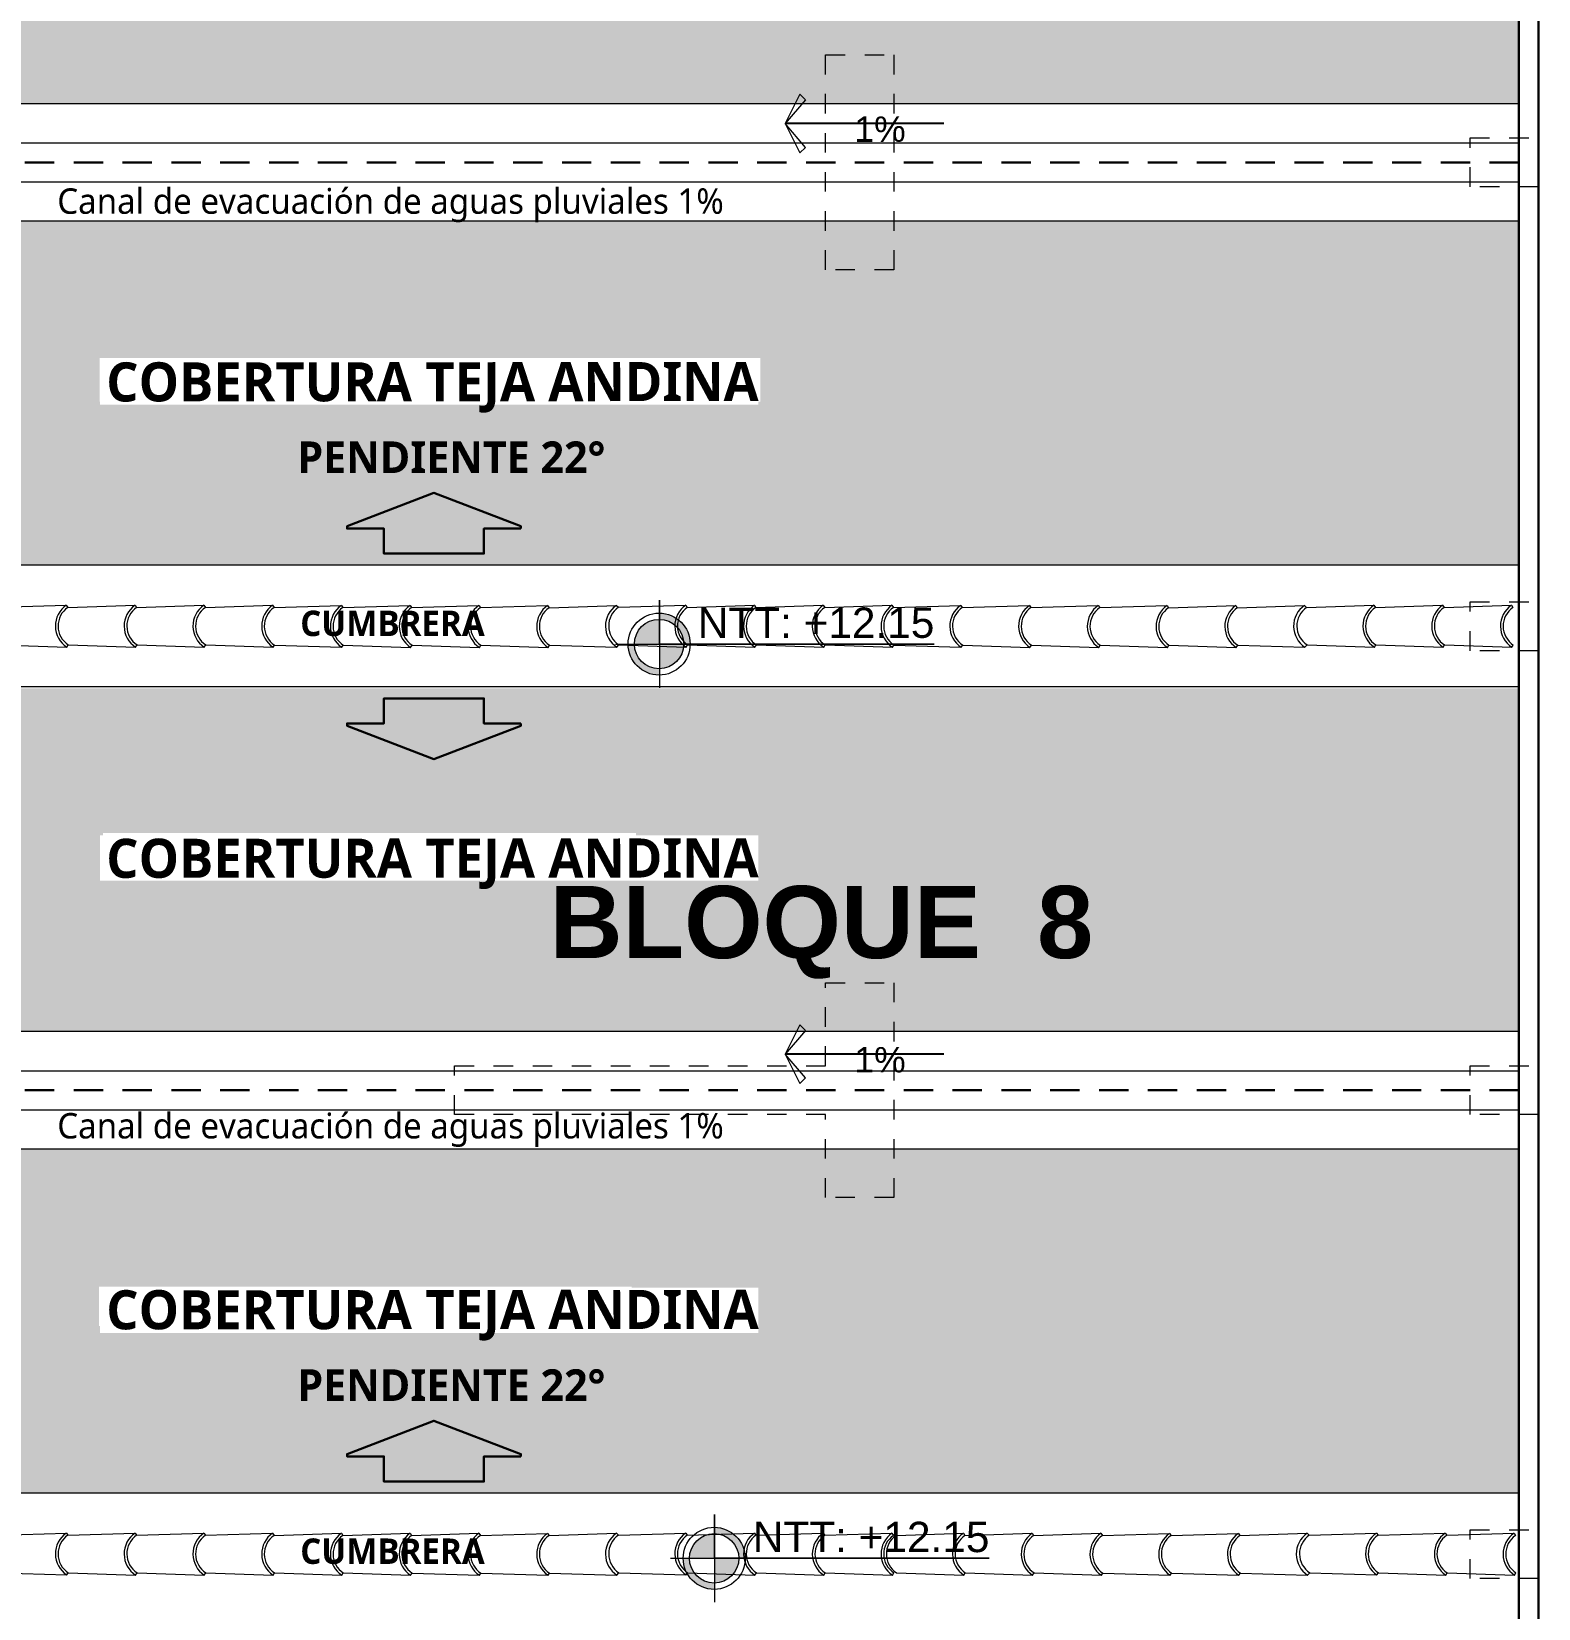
# Model space of a CAD drawing. Header units: metres. Extents: x 27 to 147, y -173 to 8.
# Drawn here: x 44.27 to 51.99, y -27.78 to -19.7 of the extents above; entities that cross this region are included whole.
import ezdxf
from ezdxf.enums import TextEntityAlignment as Align

# ---------------------------------------------------------------- set-up
doc = ezdxf.new("R2010")
doc.units = ezdxf.units.M
doc.linetypes.add('DASHED2', pattern=[0.375, 0.25, -0.125])
doc.linetypes.add('HIDDEN2', pattern=[0.1875, 0.125, -0.0625])
for name, color, linetype, lineweight in [('2D Drafting - General_Pen_No__46', 7, 'Continuous', 25), ('canal de evacuacion', 1, 'Continuous', 20), ('Cotas varias El', 253, 'Continuous', 13), ('Equipamiento SR', 23, 'Continuous', 0), ('grafo 2', 31, 'Continuous', 20), ('GRAFO 4', 7, 'Continuous', 30), ('GRAFO01', 7, 'Continuous', 0), ('linea0016', 144, 'HIDDEN2', 9), ('Lineas Referencia', 73, 'Continuous', 13), ('teja andina', 252, 'Continuous', 0), ('TEJAS ANDINA', 253, 'Continuous', 0), ('TEXTO 100', 7, 'Continuous', 20), ('TEXTOS-SUBTITULO', 7, 'Continuous', 30)]:
    doc.layers.add(name, color=color, linetype=linetype, lineweight=lineweight)
doc.layers.add('Interior - Furniture _Pen_No__3', color=7, linetype='Continuous', lineweight=18, true_color=0xff6600)
doc.layers.add('Mobiliario', color=7, linetype='Continuous', lineweight=0, true_color=0x7f7f7f)
doc.styles.add('GENERATED_STYLE_2', font='arial.ttf')
doc.styles.add('JOS', font='arial.ttf', dxfattribs={"height": 1})
doc.styles.add('TURBO_BASS', font='swisseb.ttf')
pattern_1 = [(274.9697, (55.34402967629248, 56.63649890805222), (-0.1999982614014102, 2.400000210303527), [0.1846944, -4.4326642]), (180, (55.3600296762925, 56.45249890805222), (-0.2000000000000001, -0.2), [0.016, -0.184]), (0, (55.16002967629251, 56.43649890805223), (0.2, 0.2), [0.05600000000000001, -0.144]), (90, (55.21602967629249, 56.43649890805223), (-0.2, 0.2), [0.02, -0.18]), (270, (55.34402967629248, 56.45649890805221), (0.2, -0.2000000000000001), [0.02, -0.18]), (0, (55.34402967629248, 56.43649890805223), (0.2, 0.2), [0.016, -0.184]), (0, (55.16002967629251, 56.45249890805222), (0.2, 0.2), [0.04000000000000001, -0.16]), (85.0303, (55.20002967629247, 56.45249890805222), (0.1999982614014119, 2.400000210303527), [0.1846943999999995, -4.432664199999984]), (52.69609999999999, (55.20002967629247, 56.46249890805221), (-2.599997177976598, -3.400002148337723), [0.0528016, -5.22735]), (18.4349, (55.23202967629251, 56.50449890805221), (0.4000000869185922, 0.1999996806445416), [0.05059639999999988, -0.5818589999999979]), (341.5651, (55.28002967629246, 56.52049890805223), (-0.4000000869185922, 0.1999996806445418), [0.05059640000000001, -0.581859]), (307.3039, (55.32802967629246, 56.50449890805221), (2.599997177976598, -3.400002148337723), [0.0528016, -5.22735]), (20.2249, (55.2420296762925, 56.4904989080522), (-2.199999452866844, -0.8000016671195548), [0.04049699999999987, -4.009194399999983]), (339.7751, (55.28002967629246, 56.50449890805221), (2.199999452866844, -0.8000016671195551), [0.04049700000000001, -4.0091944]), (307.4054, (55.31802967629247, 56.4904989080522), (2.00000199052301, -2.59999849299601), [0.0428018, -4.237385]), (52.5946, (55.21602967629249, 56.45649890805221), (-2.00000199052301, -2.599998492996009), [0.0428018, -4.237385])]

# ---------------------------------------------------------------- blocks, each defined once
blk = doc.blocks.new('A$C295C7585')
at = {"layer": 'Mobiliario', "lineweight": 15}
for p, q in [((1.374978025502969, 3.076203088460716), (1.513853283491699, 3.40416242087349)), ((1.513853283491699, 3.40416242087349), (1.527648820229842, 3.406546360073889)), ((1.556330874160267, 2.995064099900674), (1.716417933508637, 3.313533070731637)), ((1.716417933508637, 3.313533070731637), (1.70900166888714, 3.325407371513847)), ((1.222307230775641, 2.745859816847769), (1.36118248876528, 3.073819149260316)), ((1.36118248876528, 3.073819149260316), (1.374978025502969, 3.076203088460716)), ((1.403660079433394, 2.6647208282875), (1.563747138781764, 2.983189799118463)), ((1.563747138781764, 2.983189799118463), (1.556330874160267, 2.995064099900674)), ((1.069636436049223, 2.415516545234141), (1.208511694038407, 2.743475877646915)), ((1.208511694038407, 2.743475877646915), (1.222307230776096, 2.745859816847542)), ((1.250989284706975, 2.334377556673871), (1.411076344054891, 2.652846527505289)), ((1.411076344054891, 2.652846527505289), (1.403660079433394, 2.6647208282875)), ((0.9169656413223493, 2.085173273620967), (1.055840899311079, 2.413132606033741)), ((1.055840899311079, 2.413132606033741), (1.069636436048768, 2.415516545234595)), ((1.098318489980102, 2.004034285060698), (1.258405549328472, 2.322503255891888)), ((1.258405549328472, 2.322503255891888), (1.25098928470652, 2.334377556674326)), ((0.7650785429282223, 1.751017721853714), (0.9031190902182971, 2.079350511766734)), ((0.9031190902182971, 2.079350511766734), (0.9169656413223493, 2.085173273620967)), ((1.10492039455994, 1.989062689736784), (1.098439325062163, 2.004274668164622)), ((0.94643139158552, 1.66987873329299), (1.10492039455994, 1.989062689736784)), ((0.612407748201349, 1.420674450239858), (0.7512830061905333, 1.748633782652632)), ((0.7512830061905333, 1.748633782652632), (0.7650785429282223, 1.751017721853486)), ((0.953847656207472, 1.658004432511007), (0.94643139158552, 1.66987873329299)), ((0.7937605968586467, 1.339535461679816), (0.953847656207472, 1.658004432511007)), ((0.5986122114636601, 1.418290511039459), (0.6124077482018038, 1.420674450240085)), ((0.4597369534749305, 1.090331178626684), (0.5986122114636601, 1.418290511039459)), ((0.8011768614805987, 1.327661160897833), (0.7937605968591015, 1.339535461679816)), ((0.6410898021322282, 1.009192190066642), (0.8011768614805987, 1.327661160897833)), ((0.3070661587476025, 0.7599879070137376), (0.4459414167367868, 1.087947239426285)), ((0.4459414167367868, 1.087947239426285), (0.4597369534749305, 1.090331178626911)), ((0.6485060667537255, 0.997317889284659), (0.6410898021322282, 1.009192190066642)), ((0.4884190074053549, 0.6788489184534683), (0.6485060667537255, 0.997317889284659)), ((0.1543953640207292, 0.4296446354001091), (0.2932706220099135, 0.757603967813111)), ((0.2932706220099135, 0.757603967813111), (0.3070661587480572, 0.7599879070135103)), ((0.4958352720268522, 0.6669746176712579), (0.4884190074053549, 0.6788489184534683)), ((0.3357482126784817, 0.3485056468398398), (0.4958352720268522, 0.6669746176712579)), ((0.001724569293855893, 0.09930136378693533), (0.1405998272830402, 0.4272606961997099)), ((0.1405998272830402, 0.4272606961997099), (0.1543953640207292, 0.4296446354007912)), ((0.1830774179516084, 0.01816237522666597), (0.3431644773004336, 0.3366313460578567)), ((0.3431644773004336, 0.3366313460578567), (0.3357482126784817, 0.3485056468402945))]:
    blk.add_line(p, q, dxfattribs=at)
for centre, radius, start, end in [((1.64559542193274, 3.42692813519011), 0.1336946849706216, 189.8041789864884, 301.9874291323811), ((1.64559542193274, 3.42692813519011), 0.1196946849706216, 189.8041789864884, 301.9874291323811), ((1.492924627205866, 3.096584863576936), 0.1336946849706216, 189.8041789864884, 301.9874291323811), ((1.492924627205866, 3.096584863576936), 0.1196946849706216, 189.8041789864884, 301.9874291323811), ((1.340253832479448, 2.766241591963535), 0.1336946849706216, 189.8041789864884, 301.9874291323811), ((1.340253832479448, 2.766241591963535), 0.1196946849706216, 189.8041789864884, 301.9874291323811), ((1.187583037752574, 2.435898320350134), 0.1336946849706216, 189.8041789864884, 301.9874291323811), ((1.187583037752574, 2.435898320350134), 0.1196946849706216, 189.8041789864884, 301.9874291323811), ((1.034204698330086, 2.101672659223368), 0.1329726096647947, 189.6640148896703, 302.1275932302208), ((1.034912243024337, 2.105555048736051), 0.1196946849706216, 189.8041789864884, 301.9874291323811), ((0.8830251446311195, 1.77139949696948), 0.1336946849706216, 189.8041789864884, 301.9874291323811), ((0.8830251446311195, 1.77139949696948), 0.1196946849706216, 189.8041789864884, 301.9874291323811), ((0.7303543499047009, 1.441056225356306), 0.1196946849706216, 189.8041789864884, 301.9874291323811), ((0.7303543499047009, 1.441056225356306), 0.1336946849706216, 189.8041789864884, 301.9874291323811), ((0.5776835551778277, 1.110712953743132), 0.1336946849706216, 189.8041789864884, 301.9874291323811), ((0.5776835551778277, 1.110712953743132), 0.1196946849706216, 189.8041789864884, 301.9874291323811), ((0.4250127604509544, 0.7803696821295034), 0.1336946849706216, 189.8041789864884, 301.9874291323811), ((0.4250127604509544, 0.7803696821295034), 0.1196946849706216, 189.8041789864884, 301.9874291323811), ((0.2723419657240811, 0.4500264105163296), 0.1336946849706216, 189.8041789864884, 301.9874291323811), ((0.2723419657240811, 0.4500264105163296), 0.1196946849706216, 189.8041789864884, 301.9874291323811), ((0.1196711709962983, 0.119683138902019), 0.1196946849706216, 189.8041789864884, 301.9874291323811)]:
    blk.add_arc(centre, radius, start, end, dxfattribs=at)
blk = doc.blocks.new('FLECHA')
at = {"layer": 'grafo 2', "ltscale": 0.05}
for p, q in [((674350.4068813783, 8489809.493097022, -2.952000000000225), (674350.3571751671, 8489809.392813733, -2.952000000000225)), ((674350.4259006998, 8489809.474077702, -2.952000000000225), (674350.3571751671, 8489809.392813733, -2.952000000000225)), ((674350.4068813783, 8489809.493097022, -2.952000000000225), (674350.4259006998, 8489809.474077702, -2.952000000000225)), ((674350.4259006998, 8489809.311549768, -2.952000000000225), (674350.3571751671, 8489809.392813733, -2.952000000000225)), ((674350.4068813783, 8489809.292530447, -2.952000000000225), (674350.4259006998, 8489809.311549768, -2.952000000000225))]:
    blk.add_line(p, q, dxfattribs=at)
at = {"layer": 'grafo 2', "lineweight": 25}
blk.add_line((674350.8988359317, 8489809.392813733, -2.952000000000225), (674350.3571751671, 8489809.392813733, -2.952000000000225), dxfattribs=at)
at = {"layer": 'grafo 2'}
blk.add_line((674350.3571751671, 8489809.392813733, -2.952000000000225), (674350.4068813783, 8489809.292530447, -2.952000000000225), dxfattribs=at)

msp = doc.modelspace()

# ---------------------------------------------------------------- hatches: boundary and pattern name
at = {"layer": 'Interior - Furniture _Pen_No__3', "true_color": 0x939598}
h = msp.add_hatch(color=252, dxfattribs=at)
h.dxf.hatch_style = 1
h.paths.add_polyline_path([(46.58989397344391, -22.37733701362093), (46.58989397297455, -22.24933701883252), (46.77869397541161, -22.24933701813789), (46.77869397536313, -22.23705335910437), (46.33389397230025, -22.06631062876714), (45.88909397049275, -22.2370533623798), (45.88909397053749, -22.2493370214123), (46.0778939701396, -22.24933702071756), (46.07789397061271, -22.37733701550586)])
h = msp.add_hatch(color=252, dxfattribs=at)
h.dxf.hatch_style = 1
h.paths.add_polyline_path([(46.07789397061271, -23.11820806825448), (46.0778939701396, -23.24620806304277), (45.88909397053749, -23.24620806234803), (45.88909397049275, -23.25849172138054), (46.33389397230025, -23.42923445499331), (46.77869397536313, -23.25849172465608), (46.77869397541161, -23.24620806562255), (46.58989397297455, -23.24620806492781), (46.58989397344391, -23.1182080701394)])
h = msp.add_hatch(color=252, dxfattribs=at)
h.dxf.hatch_style = 1
h.paths.add_polyline_path([(46.58990555208445, -27.12733835826405), (46.58990555161509, -26.99933836347564), (46.77870555405215, -26.9993383627809), (46.77870555400366, -26.98705470374738), (46.33390555094078, -26.81631197341015), (45.88910554913329, -26.98705470702292), (45.88910554917803, -26.99933836605543), (46.07790554878014, -26.99933836536069), (46.07790554925324, -27.12733836014898)])
at = {"layer": 'TEJAS ANDINA'}
h = msp.add_hatch(dxfattribs=at)
h.set_pattern_fill('SPANTIL1', color=256, scale=0.2, style=2, pattern_type=2)
h.set_pattern_definition(pattern_1)
h.paths.add_polyline_path([(47.99073305689276, -19.13645298195557), (47.99073305689276, -19.39922998513303), (44.63962651592252, -19.39922998513292), (44.63962651592252, -19.13645298195557)])
h.paths.add_polyline_path([(44.63962651592252, -19.37443545155121), (44.63962651592252, -19.13645298195557), (47.99073305689276, -19.13645298195557), (47.99073305689276, -19.37443545155121), (47.99110530715112, -19.37443545155121), (47.99110530715112, -19.13498977750724), (44.6391330000487, -19.13498977750724), (44.6391330000487, -19.37443545155121)])
h.paths.add_polyline_path([(45.61954985110984, -18.89655854292413), (45.61954985110984, -18.67056378368942), (47.21067676301541, -18.67056378368953), (47.21067676301541, -18.89655854292413)])
h.paths.add_polyline_path([(51.8894979294042, -20.07426167557774), (41.58939651447608, -20.07426169150379), (41.58939651178926, -18.23658270732948), (51.88949792671738, -18.23658269140343)])
h = msp.add_hatch(dxfattribs=at)
h.set_pattern_fill('SPANTIL1', color=256, scale=0.2, angle=180, style=2, pattern_type=2)
h.set_pattern_definition([(94.96969999999999, (113.8528258107781, 55.31433646045456), (0.1999982614014099, -2.400000210303527), [0.1846944, -4.4326642]), (0, (113.8368258107782, 55.49833646045455), (0.2000000000000001, 0.2), [0.016, -0.184]), (180, (114.0368258107781, 55.51433646045457), (-0.2, -0.2), [0.05600000000000001, -0.144]), (270, (113.9808258107782, 55.51433646045457), (0.2, -0.2), [0.02, -0.18]), (90, (113.8528258107781, 55.49433646045456), (-0.1999999999999999, 0.2000000000000001), [0.02, -0.18]), (180, (113.8528258107781, 55.51433646045457), (-0.2, -0.2), [0.016, -0.184]), (180, (114.0368258107781, 55.49833646045455), (-0.2, -0.2), [0.04000000000000001, -0.16]), (265.0303, (113.9968258107781, 55.49833646045455), (-0.1999982614014122, -2.400000210303527), [0.1846944, -4.4326642]), (232.6961, (113.9968258107781, 55.48833646045456), (2.599997177976598, 3.400002148337723), [0.0528016, -5.22735]), (198.4349, (113.9648258107781, 55.44633646045456), (-0.4000000869185922, -0.1999996806445415), [0.05059640000000001, -0.581859]), (161.5651, (113.9168258107781, 55.43033646045457), (0.4000000869185922, -0.1999996806445418), [0.05059640000000001, -0.581859]), (127.3039, (113.8688258107781, 55.44633646045456), (-2.599997177976598, 3.400002148337723), [0.0528016, -5.22735]), (200.2249, (113.9548258107781, 55.46033646045454), (2.199999452866844, 0.8000016671195546), [0.04049700000000001, -4.0091944]), (159.7751, (113.9168258107781, 55.44633646045456), (-2.199999452866844, 0.8000016671195553), [0.04049700000000001, -4.0091944]), (127.4054, (113.8788258107781, 55.46033646045454), (-2.00000199052301, 2.59999849299601), [0.04280179999999986, -4.237384999999982]), (232.5946, (113.9808258107782, 55.49433646045456), (2.000001990523011, 2.599998492996009), [0.0428018, -4.237385])])
h.paths.add_polyline_path([(44.62398024980317, -21.6147357704791), (44.62398024980317, -21.38364157823445), (47.99530585743392, -21.38364157823445), (47.99530585743392, -21.6147357704791)])
h.paths.add_polyline_path([(51.88949090644016, -20.67426168354085), (41.58938946496127, -20.67426168354085), (41.58939648475561, -22.43635178729106), (51.88949792623444, -22.43635178729106)])
h.paths.add_polyline_path([(47.99530585743392, -21.38364157823445), (47.99530585743392, -21.59963738513044), (48.00533310386496, -21.59963738513044), (48.00533310386496, -21.37566530751802), (44.62270553525096, -21.37566530751802), (44.62270553525096, -21.59963738513044), (44.62398024980317, -21.59963738513044), (44.62398024980317, -21.38364157823445)])
h = msp.add_hatch(dxfattribs=at)
h.set_pattern_fill('SPANTIL1', color=256, scale=0.2, style=2, pattern_type=2)
h.set_pattern_definition(pattern_1)
h.paths.add_polyline_path([(44.62398024980317, -24.05089176321563), (44.62398024980317, -23.81979757097086), (47.99530585743392, -23.81979757097098), (47.99530585743392, -24.05089176321563)])
h.paths.add_polyline_path([(51.88949792623444, -24.82426220450178), (41.58939648475561, -24.82426220450178), (41.58939648475561, -23.06658769086845), (51.88949792623444, -23.06658769086845)])
h.paths.add_polyline_path([(44.63882498508693, -23.81979757097086), (47.36835093321943, -23.81979757097098), (47.36835093321943, -23.80821343319268), (44.63882498508693, -23.80821343319268)])
h = msp.add_hatch(dxfattribs=at)
h.set_pattern_fill('SPANTIL1', color=256, scale=0.2, angle=180, style=2, pattern_type=2)
h.set_pattern_definition([(94.96969999999999, (113.8528373894189, 50.56433538634589), (0.1999982614014099, -2.400000210303527), [0.1846944, -4.4326642]), (0, (113.8368373894189, 50.74833538634586), (0.2000000000000001, 0.2), [0.016, -0.184]), (180, (114.0368373894189, 50.76433538634588), (-0.2, -0.2), [0.05600000000000001, -0.144]), (270, (113.9808373894189, 50.76433538634588), (0.2, -0.2), [0.02, -0.18]), (90, (113.8528373894189, 50.7443353863459), (-0.1999999999999999, 0.2000000000000001), [0.02, -0.18]), (180, (113.8528373894189, 50.76433538634588), (-0.2, -0.2), [0.016, -0.184]), (180, (114.0368373894189, 50.74833538634586), (-0.2, -0.2), [0.04000000000000001, -0.16]), (265.0303, (113.9968373894189, 50.74833538634586), (-0.1999982614014122, -2.400000210303527), [0.1846944, -4.4326642]), (232.6961, (113.9968373894189, 50.73833538634587), (2.599997177976598, 3.400002148337723), [0.0528016, -5.22735]), (198.4349, (113.9648373894189, 50.69633538634589), (-0.4000000869185922, -0.1999996806445415), [0.05059640000000001, -0.581859]), (161.5651, (113.9168373894189, 50.68033538634587), (0.4000000869185922, -0.1999996806445418), [0.05059640000000001, -0.581859]), (127.3039, (113.8688373894189, 50.69633538634589), (-2.599997177976598, 3.400002148337723), [0.0528016, -5.22735]), (200.2249, (113.9548373894189, 50.71033538634588), (2.199999452866844, 0.8000016671195546), [0.04049700000000001, -4.0091944]), (159.7751, (113.9168373894189, 50.69633538634589), (-2.199999452866844, 0.8000016671195553), [0.04049700000000001, -4.0091944]), (127.4054, (113.8788373894189, 50.71033538634588), (-2.00000199052301, 2.59999849299601), [0.04280179999999986, -4.237384999999981]), (232.5946, (113.9808373894189, 50.7443353863459), (2.000001990523011, 2.599998492996009), [0.0428018, -4.237385])])
h.paths.add_polyline_path([(44.62398024980317, -26.36680815612725), (44.62398024980322, -26.13571396388271), (47.99530585743392, -26.13571396388259), (47.99530585743392, -26.36680815612736)])
h.paths.add_polyline_path([(51.88950950487524, -25.4242622045018), (41.58940806339641, -25.4242622045018), (41.58940806339641, -27.18635286139964), (51.88950950487524, -27.18635286139964)])
h.paths.add_polyline_path([(44.62398024980317, -26.33057426322931), (44.62398024980317, -26.13571396388271), (47.34576380560944, -26.13571396388259), (47.34576380560944, -26.13010888316067), (44.61880401236786, -26.13010888316067), (44.61880401236786, -26.33057426322931)])
at = {"layer": 'TEXTO 100', "ltscale": 1.3}
h = msp.add_hatch(color=256, dxfattribs=at)
edge = h.paths.add_edge_path()
edge.add_line((47.6132140989271, -22.84026766201235), (47.4867637611168, -22.84026766001635))
edge.add_line((47.4867637611168, -22.84026766001635), (47.4867637611168, -22.96671799757694))
edge.add_arc((47.48676376223997, -22.84026766001635), 0.1264503375606894, 269.9999994913017, 359.9999990956475)
edge = h.paths.add_edge_path()
edge.add_arc((47.48676376199026, -22.84026766201235), 0.1264503395565726, 90.00000039565423, 180)
edge.add_line((47.36031342330713, -22.84026766201235), (47.48676376111743, -22.84026766001635))
edge.add_line((47.4867637611168, -22.84026766001635), (47.4867637611168, -22.71381732245577))
edge = h.paths.add_edge_path()
edge.add_line((47.4867637611168, -22.68155173447131), (47.4867637611168, -22.71381732245577))
edge.add_arc((47.48676376024397, -22.84026766201235), 0.1264503395565726, 0, 89.99999960434582, ccw=False)
edge.add_line((47.6132140989271, -22.84026766201235), (47.64547968890756, -22.84026766001635))
edge.add_arc((47.48676376223997, -22.84026766001635), 0.1587159266678152, 0, 90.00000040528428)
for points in [[(47.36031342325643, -22.84026766001635), (47.32804783328342, -22.84026766001635, 0.4163528812831748), (47.48792214905691, -22.99897936054718), (47.48792214905691, -22.96671269187753, -0.4168992925091702)], [(47.64219934778603, -27.52064944657739), (47.60993375781302, -27.52064944657739, 0.4163528812831748), (47.76980807358652, -27.67936114710822), (47.76980807358652, -27.64709447843858, -0.4168992925091702)]]:
    msp.add_hatch(color=256, dxfattribs=at).paths.add_polyline_path(points)
h = msp.add_hatch(color=256, dxfattribs=at)
edge = h.paths.add_edge_path()
edge.add_line((47.89510002345671, -27.52064944857339), (47.76864968564641, -27.52064944657739))
edge.add_line((47.76864968564641, -27.52064944657739), (47.76864968564641, -27.64709978413798))
edge.add_arc((47.76864968676958, -27.52064944657739), 0.1264503375606894, 269.9999994913017, 359.9999990956475)
edge = h.paths.add_edge_path()
edge.add_arc((47.76864968651986, -27.52064944857339), 0.1264503395565726, 90.00000039565423, 180)
edge.add_line((47.64219934783674, -27.52064944857339), (47.76864968564703, -27.52064944657739))
edge.add_line((47.76864968564641, -27.52064944657739), (47.76864968564641, -27.39419910901681))
edge = h.paths.add_edge_path()
edge.add_line((47.76864968564641, -27.36193352103236), (47.76864968564641, -27.39419910901681))
edge.add_arc((47.76864968477358, -27.52064944857339), 0.1264503395565726, 0, 89.99999960434582, ccw=False)
edge.add_line((47.89510002345671, -27.52064944857339), (47.92736561343716, -27.52064944657739))
edge.add_arc((47.76864968676958, -27.52064944657739), 0.1587159266678152, 0, 90.00000040528428)

# ---------------------------------------------------------------- linework, layer by layer
at = {"layer": 'canal de evacuacion'}
for p, q in [((41.35959469401715, -20.27426185340094), (51.88941744437298, -20.27426185340163)), ((41.35959469401715, -20.47426185340099), (51.88941744437253, -20.47426185340144)), ((41.35959415842436, -25.02426175837739), (51.88941744437298, -25.0242617583783)), ((41.35959415842436, -25.22426175837744), (51.88941744437253, -25.22426175837812))]:
    msp.add_line(p, q, dxfattribs=at)
at = {"layer": 'Cotas varias El'}
for p, q in [((51.88949792623444, -22.43635178729106), (41.58595083168663, -22.43635178729106)), ((51.88949792623444, -23.05981398464733), (41.58595083168663, -23.05981398464733)), ((51.88950950487524, -27.18635286139964), (41.58596241032743, -27.18635286139964))]:
    msp.add_line(p, q, dxfattribs=at)
at = {"layer": 'GRAFO 4', "linetype": 'Continuous'}
for points in [[(40.38938244516694, -15.47426216728364), (51.98949792623446, -15.47426216728364), (51.98949792623446, -34.77426224171994), (40.38938244516694, -34.77426224171994)], [(40.48938244516697, -15.57426216728366), (51.88949792623444, -15.57426216728366), (51.88949792623444, -34.67426224172003), (40.48938244516697, -34.67426224171992)]]:
    msp.add_lwpolyline(points, close=True, dxfattribs=at)
at = {"layer": 'GRAFO 4', "linetype": 'Continuous', "flags": 128}
for points in [[(46.77869397541161, -22.24933701813789), (46.77869397536313, -22.23705335910437), (46.33389397230025, -22.06631062876714), (45.88909397049275, -22.2370533623798), (45.88909397053749, -22.2493370214123), (46.0778939701396, -22.24933702071756), (46.07789397061271, -22.37733701550586), (46.58989397344391, -22.37733701362093), (46.58989397297455, -22.24933701883252)], [(46.77869397541161, -23.24620806562255), (46.77869397536313, -23.25849172465608), (46.33389397230025, -23.42923445499331), (45.88909397049275, -23.25849172138054), (45.88909397053749, -23.24620806234803), (46.0778939701396, -23.24620806304277), (46.07789397061271, -23.11820806825448), (46.58989397344391, -23.1182080701394), (46.58989397297455, -23.24620806492781)], [(46.77870555405215, -26.9993383627809), (46.77870555400366, -26.98705470374738), (46.33390555094078, -26.81631197341015), (45.88910554913329, -26.98705470702292), (45.88910554917803, -26.99933836605543), (46.07790554878014, -26.99933836536069), (46.07790554925324, -27.12733836014898), (46.58990555208445, -27.12733835826405), (46.58990555161509, -26.99933836347564)]]:
    msp.add_lwpolyline(points, close=True, dxfattribs=at)
at = {"layer": 'GRAFO01', "color": 251, "linetype": 'DASHED2', "lineweight": 9, "ltscale": 0.2}
for points in [[(48.68942370249866, -19.82426159897919), (48.68942380371786, -20.92426159895727), (48.33942380375973, -20.9242619431452), (48.33942370254024, -19.82426194316757)], [(51.63940902536481, -20.49926358640685), (51.6394090252866, -20.24926370274851), (51.98940902524706, -20.2492633536924), (51.9894090253255, -20.49926323735075)], [(51.63940898697334, -22.8742636816463), (51.63940898689512, -22.62426379798795), (51.98940898685552, -22.62426344893196), (51.98940898693397, -22.8742633325903)], [(46.43942256223065, -25.24926280432668), (46.43942256223065, -24.99926280432668), (48.3394221090538, -24.99926280432668), (48.33942173094434, -24.57426363531179), (48.68942202828876, -24.57426363567377), (48.68942256388178, -25.67426328626173), (48.33942155852438, -25.67426328626173), (48.33938549134555, -25.24926280837575)], [(51.63940487594235, -25.24926390744621), (51.63940487586413, -24.99926402378786), (51.98940487582453, -24.99926367473186), (51.98940487590298, -25.24926355839021)], [(51.63940891019027, -27.62426338479268), (51.63940891011205, -27.37426350113434), (51.98940891007251, -27.37426315207834), (51.98940891015096, -27.62426303573669)]]:
    msp.add_lwpolyline(points, close=True, dxfattribs=at)
at = {"layer": 'linea0016', "linetype": 'HIDDEN2', "lineweight": 30, "ltscale": 1.2}
for p, q in [((51.88949792623444, -20.37426168354078), (41.33180804499861, -20.37426168354078)), ((51.88949792623444, -25.12426275764948), (41.33180804499861, -25.12426275764948))]:
    msp.add_line(p, q, dxfattribs=at)
at = {"layer": 'teja andina', "lineweight": 15}
for p, q in [((48.68683786339923, -22.65307196284537), (49.0312183801021, -22.64216721129638)), ((49.0312183801021, -22.64216721129638), (49.03890311685424, -22.65332011241763)), ((49.03890311685362, -22.65332011241797), (49.38328363355666, -22.64241536086887)), ((49.38328363355666, -22.64241536086887), (49.3909683703084, -22.6535682619908)), ((49.39096837030846, -22.65356826199034), (49.73534888701104, -22.64266351044135)), ((49.73534888701104, -22.64266351044135), (49.74303362376301, -22.65381641156317)), ((49.74303362376278, -22.65381641156328), (50.08741414046543, -22.64291166001395)), ((50.08741414046543, -22.64291166001395), (50.0950988772174, -22.65406456113577)), ((50.095098877217, -22.65406456113543), (50.43947939391981, -22.64315980958644)), ((50.43947939391981, -22.64315980958644), (50.44716413067178, -22.6543127107078)), ((50.44716413067201, -22.65431271070769), (50.79153445976911, -22.6425233502208)), ((50.79153445976911, -22.6425233502208), (50.80226077361343, -22.65232751412837)), ((50.80226077361343, -22.65232751412837), (51.14664129031613, -22.64142276257904)), ((51.14664129031613, -22.64142276257904), (51.15432602706804, -22.65257566370029)), ((51.15432602706781, -22.65257566370086), (51.49870654377068, -22.64167091215187)), ((51.49870654377068, -22.64167091215187), (51.50639128052242, -22.65282381327334)), ((51.50639128052242, -22.65282381327289), (51.85077179722524, -22.64191906172435)), ((51.85077179722524, -22.64191906172435), (51.85845653397681, -22.65307196284583)), ((48.68905126621755, -22.84526591837742), (49.03369067193969, -22.85684099020783)), ((49.03369067193969, -22.85684099020783), (49.04111651967233, -22.84551406794979)), ((49.04111651967193, -22.84551406794991), (49.38575592539408, -22.85708913977986)), ((49.38575592539408, -22.85708913977986), (49.39318177312671, -22.84576221752228)), ((49.39318177312671, -22.84576221752228), (49.73782117884863, -22.85733728935223)), ((50.79399743500906, -22.85638815135245), (50.80473431320385, -22.84453020662362)), ((50.80447417643174, -22.84452146966042), (51.14911358215366, -22.85609654149037)), ((51.14911358215366, -22.85609654149037), (51.15653942988635, -22.84476961923234)), ((51.15653942988612, -22.84476961923291), (51.50117883560804, -22.8563446910624)), ((51.50117883560804, -22.8563446910624), (51.50860468334074, -22.84501776880482)), ((51.50860468334074, -22.84501776880482), (51.85324408906243, -22.85659284063489)), ((51.85324408906243, -22.85659284063489), (51.86066993679512, -22.84526591837742)), ((49.73782117884863, -22.85733728935223), (49.7452470265811, -22.84601036709488)), ((49.7452470265811, -22.84601036709488), (50.08988643230302, -22.85758543892483)), ((50.08988643230302, -22.85758543892483), (50.09731228003554, -22.84625851666736)), ((50.09731228003531, -22.84625851666691), (50.4419516857574, -22.85783358849731)), ((50.4419516857574, -22.85783358849731), (50.4493775334897, -22.84650666623951)), ((50.4493775334897, -22.84650666623951), (50.79399743500906, -22.85638815135245)), ((48.70039263426546, -27.40291706670119), (49.04477315096827, -27.3920123151522)), ((49.04477315096827, -27.3920123151522), (49.05245788772046, -27.40316521627345)), ((49.05245788771984, -27.40316521627368), (49.39683840442288, -27.39226046472469)), ((49.39683840442288, -27.39226046472469), (49.40452314117462, -27.40341336584662)), ((49.40452314117462, -27.40341336584605), (49.74890365787726, -27.39250861429717)), ((49.74890365787726, -27.39250861429717), (49.75658839462918, -27.40366151541899)), ((49.75658839462901, -27.4036615154191), (50.10096891133165, -27.39275676386966)), ((50.10096891133165, -27.39275676386966), (50.10865364808356, -27.40390966499147)), ((50.10865364808322, -27.40390966499125), (50.45303416478603, -27.39300491344225)), ((50.45303416478603, -27.39300491344225), (50.460718901538, -27.4041578145635)), ((50.46071890153817, -27.4041578145635), (50.80508923063533, -27.3923684540765)), ((50.80508923063533, -27.3923684540765), (50.81581554447965, -27.40217261798419)), ((50.81581554447965, -27.40217261798419), (51.16019606118229, -27.39126786643475)), ((51.16019606118229, -27.39126786643475), (51.16788079793426, -27.40242076755611)), ((51.16788079793403, -27.40242076755668), (51.51226131463685, -27.39151601600769)), ((51.51226131463685, -27.39151601600769), (51.51994605138864, -27.40266891712916)), ((51.51994605138864, -27.40266891712859), (51.86432656809146, -27.39176416558017)), ((51.86432656809146, -27.39176416558017), (51.87201130484303, -27.40291706670165)), ((48.70260603708377, -27.59511102223324), (49.04724544280586, -27.60668609406353)), ((49.04724544280586, -27.60668609406353), (49.05467129053855, -27.5953591718055)), ((49.05467129053815, -27.59535917180573), (49.39931069626024, -27.60693424363556)), ((49.39931069626024, -27.60693424363556), (49.40673654399293, -27.5956073213781)), ((49.40673654399293, -27.5956073213781), (49.75137594971486, -27.60718239320805)), ((49.75137594971486, -27.60718239320805), (49.75880179744732, -27.59585547095058)), ((49.75880179744732, -27.59585547095058), (50.10344120316924, -27.60743054278053)), ((50.10344120316924, -27.60743054278053), (50.1108670509017, -27.59610362052318)), ((50.11086705090153, -27.59610362052273), (50.45550645662362, -27.60767869235313)), ((50.45550645662362, -27.60767869235313), (50.46293230435592, -27.59635177009521)), ((50.46293230435592, -27.59635177009521), (50.80755220587523, -27.60623325520827)), ((50.80755220587523, -27.60623325520827), (50.81828908407002, -27.59437531047944)), ((50.81802894729796, -27.59436657351613), (51.16266835301988, -27.60594164534608)), ((51.16266835301988, -27.60594164534608), (51.17009420075257, -27.59461472308804)), ((51.17009420075235, -27.59461472308872), (51.51473360647427, -27.60618979491811)), ((51.51473360647427, -27.60618979491811), (51.52215945420696, -27.59486287266064)), ((51.52215945420696, -27.59486287266064), (51.86679885992865, -27.60643794449071)), ((51.86679885992865, -27.60643794449071), (51.87422470766134, -27.59511102223313))]:
    msp.add_line(p, q, dxfattribs=at)
for centre, radius, start, end in [((48.75253944515592, -22.74842503329181), 0.1157968302204076, 124.5681929392987, 236.7514430851883), ((49.10460469861167, -22.74867318286475), 0.1293409205322173, 124.5681929392987, 236.7514430851883), ((49.10460469861167, -22.74867318286475), 0.1157968302204076, 124.5681929392987, 236.7514430851883), ((49.45666995206605, -22.74892133243723), 0.1293409205322173, 124.5681929392987, 236.7514430851883), ((49.45666995206605, -22.74892133243723), 0.1157968302204076, 124.5681929392987, 236.7514430851883), ((49.80873520552083, -22.74916948200961), 0.1293409205322173, 124.5681929392987, 236.7514430851883), ((49.80873520552083, -22.74916948200961), 0.1157968302204076, 124.5681929392987, 236.7514430851883), ((50.16080045897522, -22.74941763158209), 0.1293409205322173, 124.5681929392987, 236.7514430851883), ((50.16080045897522, -22.74941763158209), 0.1157968302204076, 124.5681929392987, 236.7514430851883), ((50.51286571242943, -22.74966578115423), 0.1293409205322173, 124.5681929392987, 236.7514430851883), ((50.51286571242943, -22.74966578115423), 0.1157968302204076, 124.5681929392987, 236.7514430851883), ((50.86426506492577, -22.74863233077916), 0.1286423595926425, 124.4280288424794, 236.8916071830305), ((50.86796235536994, -22.74768058457435), 0.1157968302204076, 124.5681929392987, 236.7514430851883), ((51.22002760882563, -22.74792873414775), 0.1293409205322173, 124.5681929392987, 236.7514430851883), ((51.22002760882563, -22.74792873414775), 0.1157968302204076, 124.5681929392987, 236.7514430851883), ((51.57209286228024, -22.74817688372023), 0.1293409205322173, 124.5681929392987, 236.7514430851883), ((51.57209286228024, -22.74817688372023), 0.1157968302204076, 124.5681929392987, 236.7514430851883), ((51.92415811573463, -22.74842503329226), 0.1293409205322173, 124.5681929392987, 236.7514430851883), ((51.92415811573463, -22.74842503329226), 0.1157968302204076, 124.5681929392987, 236.7514430851883), ((48.76609421602214, -27.49827013714763), 0.1157968302204076, 124.5681929392987, 236.7514430851883), ((49.11815946947789, -27.49851828672045), 0.1293409205322173, 124.5681929392987, 236.7514430851883), ((49.11815946947789, -27.49851828672045), 0.1157968302204076, 124.5681929392987, 236.7514430851883), ((49.47022472293227, -27.49876643629305), 0.1293409205322173, 124.5681929392987, 236.7514430851883), ((49.47022472293227, -27.49876643629305), 0.1157968302204076, 124.5681929392987, 236.7514430851883), ((49.82228997638705, -27.49901458586531), 0.1293409205322173, 124.5681929392987, 236.7514430851883), ((49.82228997638705, -27.49901458586531), 0.1157968302204076, 124.5681929392987, 236.7514430851883), ((50.17435522984144, -27.49926273543791), 0.1293409205322173, 124.5681929392987, 236.7514430851883), ((50.17435522984144, -27.49926273543791), 0.1157968302204076, 124.5681929392987, 236.7514430851883), ((50.52642048329565, -27.49951088501005), 0.1293409205322173, 124.5681929392987, 236.7514430851883), ((50.52642048329565, -27.49951088501005), 0.1157968302204076, 124.5681929392987, 236.7514430851883), ((50.877819835792, -27.49847743463498), 0.1286423595926425, 124.4280288424794, 236.8916071830305), ((50.8815171262361, -27.49752568843017), 0.1157968302204076, 124.5681929392987, 236.7514430851883), ((51.23358237969185, -27.49777383800357), 0.1293409205322173, 124.5681929392987, 236.7514430851883), ((51.23358237969185, -27.49777383800357), 0.1157968302204076, 124.5681929392987, 236.7514430851883), ((51.58564763314646, -27.49802198757594), 0.1293409205322173, 124.5681929392987, 236.7514430851883), ((51.58564763314646, -27.49802198757594), 0.1157968302204076, 124.5681929392987, 236.7514430851883), ((51.93771288660085, -27.49827013714797), 0.1293409205322173, 124.5681929392987, 236.7514430851883), ((51.93771288660085, -27.49827013714797), 0.1157968302204076, 124.5681929392987, 236.7514430851883)]:
    msp.add_arc(centre, radius, start, end, dxfattribs=at)
at = {"layer": 'TEJAS ANDINA'}
for points in [[(41.58938244525862, -15.87426216728373), (51.88949792623444, -15.87426216728373), (51.88949792623444, -20.07426168354083), (41.58938244525862, -20.07426168354083)], [(41.58938244516693, -20.67426168354085), (51.8894979262345, -20.67426168354085), (51.8894979262345, -24.82426220450178), (41.58938244516693, -24.82426220450178)], [(41.58939402380773, -25.4242622045018), (51.88949792623444, -25.4242622045018), (51.88949792623444, -29.57426383175822), (41.58939402380773, -29.57426383175822)]]:
    msp.add_lwpolyline(points, close=True, dxfattribs=at)
at = {"layer": 'TEXTO 100', "ltscale": 1.3}
for points in [[(47.26383049279829, -22.84026766001635), (48.89469835288335, -22.84026766001635), (47.48792214905691, -22.84026766001635), (47.48792214905691, -22.61617600650207), (47.48792214905691, -23.06435931752274)], [(47.5457164173279, -27.52064944657739), (49.17658427741296, -27.52064944657739), (47.76980807358652, -27.52064944657739), (47.76980807358652, -27.296557793063), (47.76980807358652, -27.74474110408379)]]:
    msp.add_lwpolyline(points, dxfattribs=at)
for centre, radius in [((47.4867637611168, -22.84026766001635), 0.1587159278333798), ((47.4867637611168, -22.84026766001635), 0.1264503378603642), ((47.76864968564641, -27.52064944657739), 0.1587159278333798), ((47.76864968564641, -27.52064944657739), 0.1264503378603642)]:
    msp.add_circle(centre, radius, dxfattribs=at)

# ---------------------------------------------------------------- block references
at = {"layer": 'Equipamiento SR', "xscale": 0.9674350222721192, "yscale": 0.9674350222721192, "zscale": 0.9674350222721192, "rotation": 294.7640139528098}
for p in [(41.55153783843426, -22.69130166150852), (45.07522176246741, -22.69154981108146), (41.55154941707505, -27.44130273561721), (45.07523334110815, -27.44155088519015)]:
    msp.add_blockref('A$C295C7585', p, dxfattribs=at)
at = {"layer": 'Lineas Referencia', "xscale": 1.5, "yscale": 1.5, "zscale": 1.5}
for p in [(-1011477.402775427, -12734734.26497652, 4.428000000000337), (-1011477.402775689, -12734739.02895026, 4.428000000000337)]:
    msp.add_blockref('FLECHA', p, dxfattribs=at)

# ---------------------------------------------------------------- texts
at = {"layer": '2D Drafting - General_Pen_No__46', "attachment_point": 7, "style": 'GENERATED_STYLE_2'}
for s, insert, char_height in [('{\\fSansSerif|b0|i0|c2|p2; 1%}', (48.43631266978943, -20.27036206708361), 0.13), ('{\\fTrebuchet MS|b0|i0|c0|p34;Canal de evacuación de aguas pluviales 1%}', (44.40479245305986, -20.68128200936995), 0.13), ('\\A1;{\\fTrebuchet MS|b1|i0|c0|p34;PENDIENTE 22°}', (45.63404859386424, -21.96498269047252), 0.162), ('\\A1;{\\fTrebuchet MS|b1|i0|c0|p34;CUMBRERA}', (45.64898636481715, -22.80090399504785), 0.13), ('{\\fSansSerif|b0|i0|c2|p2; 1%}', (48.43631240713464, -25.03433580587135), 0.13), ('{\\fTrebuchet MS|b0|i0|c0|p34;Canal de evacuación de aguas pluviales 1%}', (44.40479245305986, -25.41494004283059), 0.13), ('\\A1;{\\fTrebuchet MS|b1|i0|c0|p34;PENDIENTE 22°}', (45.63406017250477, -26.71498403511565), 0.162), ('\\A1;{\\fTrebuchet MS|b1|i0|c0|p34;CUMBRERA}', (45.64898636481715, -27.55090506915654), 0.13)]:
    msp.add_mtext(s, dxfattribs=dict(at, insert=insert, char_height=char_height))
at = {"layer": 'GRAFO01', "style": 'JOS'}
for p in [(47.68466755710975, -22.80849010359326), (47.96655348163935, -27.48887189015419)]:
    msp.add_text('NTT: +12.15', height=0.1552649359622742, rotation=8.130006654569783e-09, dxfattribs=at).set_placement(p)
at = {"layer": 'TEXTOS-SUBTITULO', "style": 'TURBO_BASS'}
msp.add_text('BLOQUE  8', height=0.3696735943858677, dxfattribs=at).set_placement((48.31790455162005, -24.44807159250068), align=Align.CENTER)
at = {"layer": 'TEXTOS-SUBTITULO', "char_height": 0.2, "attachment_point": 1, "rotation": 0.03293630447392282, "style": 'TURBO_BASS'}
for insert in [(44.65539112149011, -21.39828247009267), (44.65539112149011, -23.8371362413511), (44.65540270013091, -26.14828354420136)]:
    msp.add_mtext('{\\fTrebuchet MS|b1|i0|c0|p34;COBERTURA TEJA ANDINA}', dxfattribs=dict(at, insert=insert))

doc.saveas('drawing.dxf')
